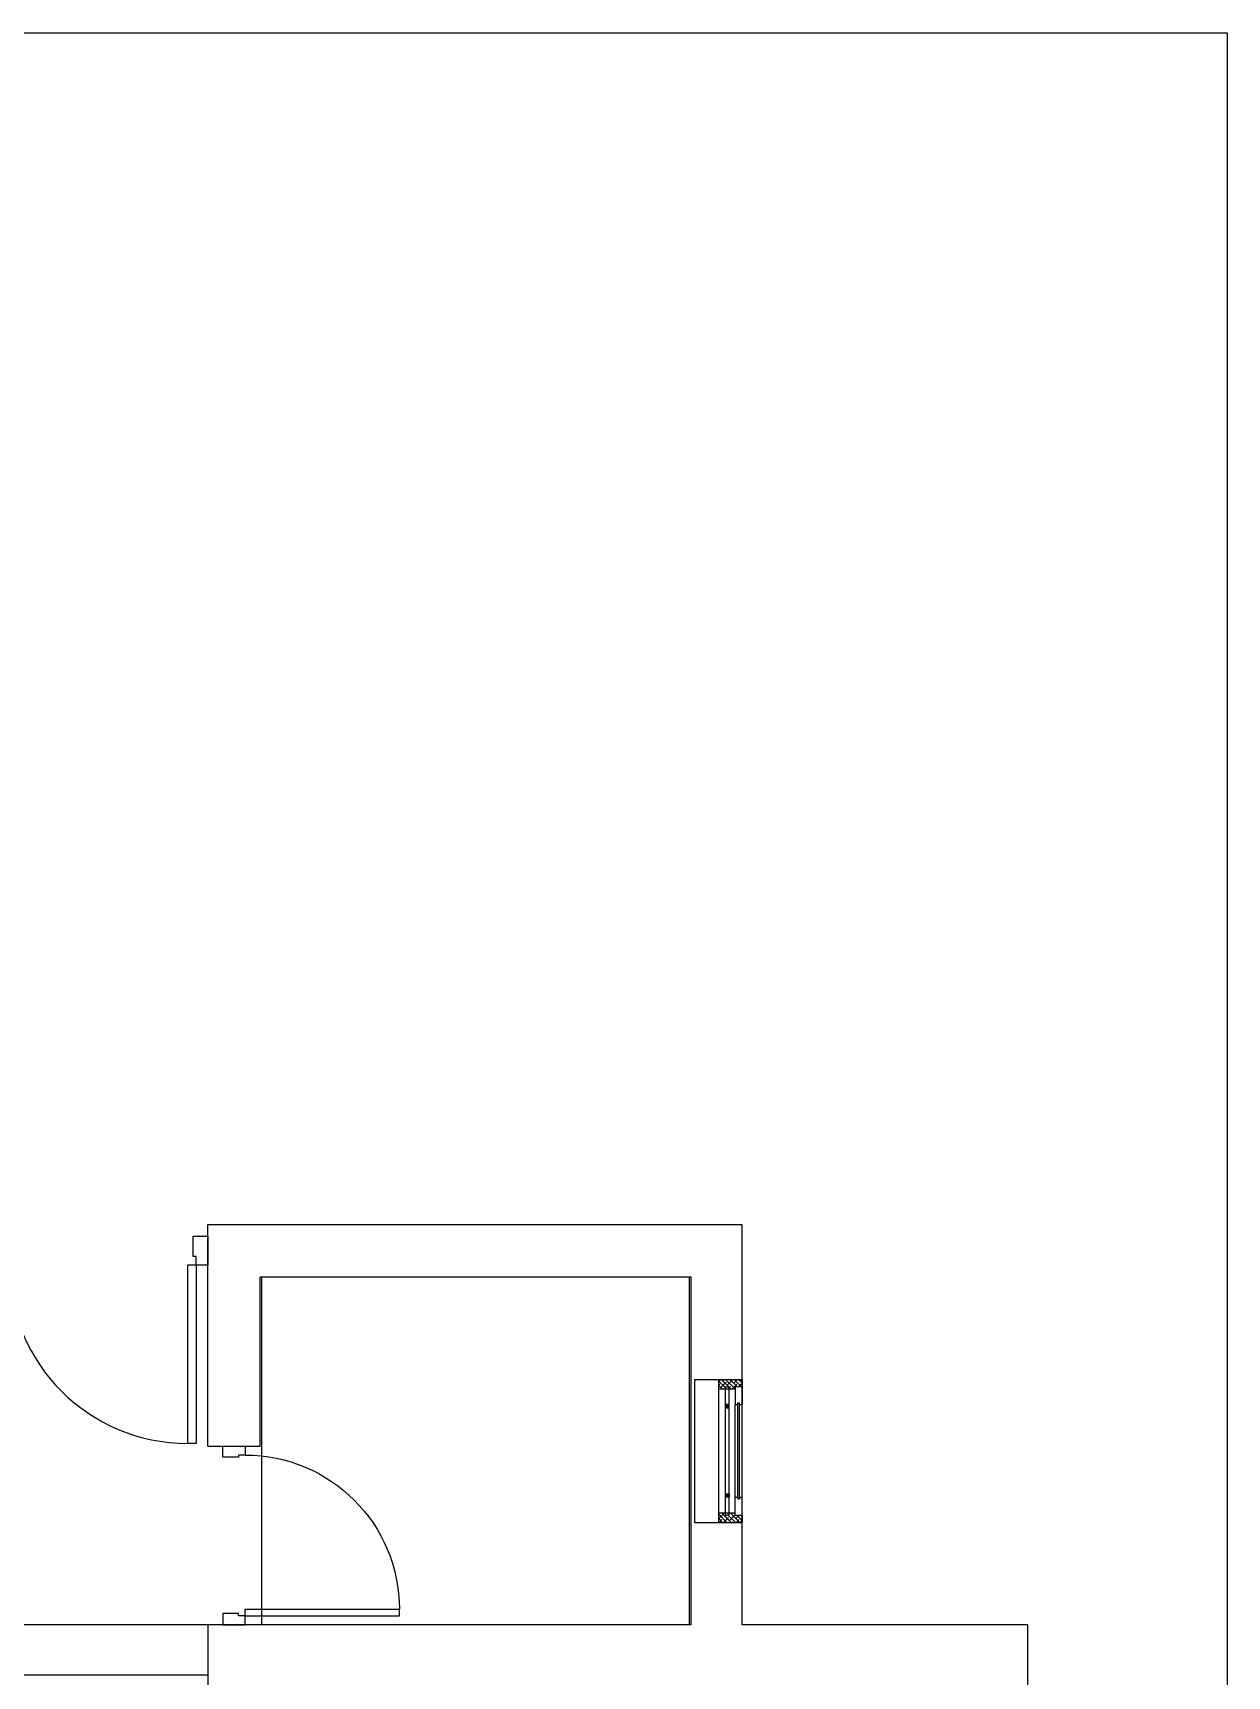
# Model space of a CAD drawing. Extents: x -4409 to 83729, y -39415 to 28842.
# Drawn here: x 1999 to 7009, y 15437 to 22333 of the extents above; entities that cross this region are included whole.
import ezdxf

# ---------------------------------------------------------------- set-up
doc = ezdxf.new("R2010")
doc.units = 0
doc.layers.get('0').update_dxf_attribs({"linetype": 'CONTINUOUS'})
for name, color, linetype in [('1_WALL', 7, 'CONTINUOUS'), ('4_JOINERY', 217, 'CONTINUOUS'), ('DOORS', 171, 'CONTINUOUS'), ('WWW_CADBLOCKSFREE_COM', 7, 'CONTINUOUS')]:
    doc.layers.add(name, color=color, linetype=linetype)

# ---------------------------------------------------------------- blocks, each defined once
blk = doc.blocks.new('EWR4')
at = {"layer": '4_JOINERY', "color": 150}
for p, q in [((5.38, -6.84), (5.38, -9.84)), ((5.38, -8.43), (6.97, -6.84)), ((25.38, -6.84), (5.38, -6.84)), ((6.27, -7.54), (5.58, -6.84)), ((5.76, -9.84), (8.76, -6.84)), ((8.97, -8.43), (7.38, -6.84)), ((7.56, -9.84), (10.56, -6.84)), ((8.38, -10.82), (12.36, -6.84)), ((11.01, -9.99), (14.15, -6.84)), ((13.46, -7.54), (12.76, -6.84)), ((15.38, -7.66), (14.56, -6.84)), ((15.38, -6.84), (15.38, -10.84)), ((15.38, -6.84), (15.38, -62.84)), ((25.38, -6.84), (25.38, -66.84)), ((6.78, -9.84), (5.38, -8.43)), ((8.38, -9.84), (5.38, -9.84)), ((5.38, -9.84), (5.38, -17.34)), ((9.58, -10.84), (7.62, -8.88)), ((8.38, -9.84), (8.38, -10.84)), ((8.38, -10.84), (8.38, -17.34)), ((15.38, -10.84), (8.38, -10.84)), ((11.66, -9.33), (9.42, -7.09)), ((10.15, -10.84), (10.93, -10.06)), ((10.93, -10.4), (10.32, -9.78)), ((10.93, -63.7), (10.93, -9.99)), ((12.43, -9.99), (10.93, -9.99)), ((14.36, -10.23), (12.11, -7.99)), ((12.43, -10.36), (15.38, -7.41)), ((12.43, -63.7), (12.43, -9.99)), ((13.17, -10.84), (13.01, -10.68)), ((13.75, -10.84), (15.38, -9.21)), ((15.38, -9.45), (14.81, -8.88)), ((6.58, -17.34), (5.38, -17.34)), ((5.38, -56.34), (5.38, -17.34)), ((6.58, -17.34), (6.58, -16.74)), ((7.18, -16.74), (6.58, -16.74)), ((6.58, -56.34), (6.58, -17.34)), ((7.18, -17.34), (7.18, -16.74)), ((8.38, -17.34), (7.18, -17.34)), ((7.18, -56.34), (7.18, -17.34)), ((8.38, -56.34), (8.38, -17.34)), ((10.93, -18.84), (10.93, -17.34)), ((10.93, -17.34), (12.43, -17.34)), ((10.93, -17.7), (12.08, -18.84)), ((10.93, -18.14), (11.63, -18.84)), ((10.93, -18.58), (11.19, -18.84)), ((12.43, -18.84), (10.93, -18.84)), ((11.02, -17.34), (12.43, -18.75)), ((11.46, -17.34), (12.43, -18.31)), ((11.9, -17.34), (12.43, -17.87)), ((12.34, -17.34), (12.43, -17.43)), ((12.43, -17.34), (12.43, -18.84)), ((10.93, -55.1), (11.19, -54.84)), ((10.93, -55.55), (11.63, -54.84)), ((10.93, -55.99), (12.08, -54.84)), ((12.43, -54.84), (10.93, -54.84)), ((10.93, -54.84), (10.93, -56.34)), ((11.02, -56.34), (12.43, -54.93)), ((12.43, -56.34), (12.43, -54.84)), ((6.58, -56.34), (5.38, -56.34)), ((5.38, -63.84), (5.38, -56.34)), ((6.58, -56.34), (6.58, -56.94)), ((7.18, -56.94), (6.58, -56.94)), ((8.38, -56.34), (7.18, -56.34)), ((7.18, -56.34), (7.18, -56.94)), ((8.38, -62.84), (8.38, -56.34)), ((10.93, -56.34), (12.43, -56.34)), ((11.46, -56.34), (12.43, -55.37)), ((11.9, -56.34), (12.43, -55.81)), ((12.34, -56.34), (12.43, -56.26)), ((8.38, -63.84), (5.38, -63.84)), ((5.38, -63.84), (5.38, -66.84)), ((5.38, -66.11), (7.65, -63.84)), ((5.38, -64.32), (5.85, -63.84)), ((6.11, -66.84), (5.38, -66.11)), ((25.38, -66.84), (5.38, -66.84)), ((6.44, -66.84), (10.44, -62.84)), ((8.07, -65.21), (6.7, -63.84)), ((7.9, -66.84), (6.72, -65.66)), ((8.24, -66.84), (11.39, -63.7)), ((8.38, -63.84), (8.38, -62.84)), ((15.38, -62.84), (8.38, -62.84)), ((8.38, -63.11), (8.65, -62.84)), ((10.76, -66.11), (8.52, -63.87)), ((9.87, -63.42), (9.29, -62.84)), ((9.7, -66.84), (9.42, -66.56)), ((10.03, -66.84), (14.03, -62.84)), ((12.43, -63.7), (10.93, -63.7)), ((13.29, -66.84), (11.21, -64.76)), ((11.83, -66.84), (15.38, -63.3)), ((12.56, -64.32), (11.94, -63.7)), ((15.25, -65.21), (13.01, -62.97)), ((13.63, -66.84), (15.38, -65.09)), ((15.09, -66.84), (13.91, -65.66)), ((15.38, -62.84), (15.38, -66.84))]:
    blk.add_line(p, q, dxfattribs=at)
blk = doc.blocks.new('RYTREYR')
at = {"layer": 'DOORS'}
for p, q in [((6351.54, 1005.98), (6351.54, 1082.23)), ((6351.54, 1082.23), (6355.29, 1082.23)), ((6355.29, 1005.98), (6355.29, 1082.23)), ((6351.54, 1005.98), (6355.29, 1005.98))]:
    blk.add_line(p, q, dxfattribs=at)
at = {"layer": 'DOORS', "linetype": 'CONTINUOUS'}
for p, q in [((6346.54, 993.48), (6346.54, 1005.98)), ((6346.54, 1005.98), (6351.54, 1005.98)), ((6351.54, 1005.98), (6351.54, 1002.23)), ((6351.54, 1002.23), (6352.79, 1002.23)), ((6352.79, 1002.23), (6352.79, 993.48)), ((6430.29, 1002.23), (6430.29, 993.48)), ((6431.54, 1002.23), (6430.29, 1002.23)), ((6436.54, 1005.98), (6431.54, 1005.98)), ((6431.54, 1005.98), (6431.54, 1002.23)), ((6436.54, 993.48), (6436.54, 1005.98)), ((6352.79, 993.48), (6346.54, 993.48)), ((6430.29, 993.48), (6436.54, 993.48))]:
    blk.add_line(p, q, dxfattribs=at)
at = {"layer": 'DOORS'}
blk.add_arc((6355.29, 1005.98), 76.25, 0.00387, 89.99831, dxfattribs=at)
blk = doc.blocks.new('TRH')
at = {"layer": 'DOORS'}
for p, q in [((39041.2, 2496.14), (39041.2, 2565.13)), ((39041.2, 2565.13), (39044.2, 2565.13)), ((39044.2, 2496.14), (39044.2, 2565.13)), ((39041.2, 2496.14), (39044.2, 2496.14))]:
    blk.add_line(p, q, dxfattribs=at)
at = {"layer": 'DOORS', "linetype": 'CONTINUOUS'}
for p, q in [((39037.19, 2486.13), (39037.19, 2496.14)), ((39037.19, 2496.14), (39041.2, 2496.14)), ((39041.2, 2496.14), (39041.2, 2493.14)), ((39117.19, 2496.14), (39113.19, 2496.14)), ((39113.19, 2496.14), (39113.19, 2493.14)), ((39117.19, 2486.13), (39117.19, 2496.14)), ((39042.2, 2486.13), (39037.19, 2486.13)), ((39041.2, 2493.14), (39042.2, 2493.14)), ((39042.2, 2493.14), (39042.2, 2486.13)), ((39112.19, 2493.14), (39112.19, 2486.13)), ((39113.19, 2493.14), (39112.19, 2493.14)), ((39112.19, 2486.13), (39117.19, 2486.13))]:
    blk.add_line(p, q, dxfattribs=at)
at = {"layer": 'DOORS'}
blk.add_arc((39044.2, 2496.14), 68.99, 360, 90, dxfattribs=at)

msp = doc.modelspace()

# ---------------------------------------------------------------- linework, layer by layer
at = {"layer": 'WWW_CADBLOCKSFREE_COM', "color": 7}
for p, q in [((2732.562, 17332.788), (4972.562, 17332.788)), ((4972.562, 17332.788), (4972.562, 15652.788)), ((2732.562, 16402.763), (2732.562, 17112.788)), ((2952.562, 16402.763), (2952.562, 17112.788)), ((2952.562, 17112.788), (4752.562, 17112.788)), ((4752.562, 17112.788), (4752.562, 15652.788)), ((4752.562, 15652.788), (2732.562, 15652.788)), ((2732.562, 15652.788), (2732.562, 12362.788)), ((6172.562, 15652.788), (4972.562, 15652.788)), ((6172.562, 12142.788), (6172.562, 15652.788))]:
    msp.add_line(p, q, dxfattribs=at)
at = {"layer": 'WWW_CADBLOCKSFREE_COM', "color": 8}
for points in [[(-4408.808, 22332.931), (7008.839, 22332.931), (7008.839, 6113.264), (-4408.808, 6113.264)], [(-4408.808, 22332.931), (7008.839, 22332.931), (7008.839, 6113.264), (-4408.808, 6113.264)], [(2959.191, 17112.788), (4759.191, 17112.788), (4759.191, 15652.788), (2959.191, 15652.788)]]:
    msp.add_lwpolyline(points, close=True, dxfattribs=at)
at = {"layer": 'WWW_CADBLOCKSFREE_COM', "color": 7}
for points in [[(2732.562, 17112.725), (2732.562, 17332.788)], [(2732.499, 16402.763), (2952.562, 16402.763)], [(2732.562, 15652.788), (-1860.871, 15652.788)], [(2732.562, 15442.055), (-1860.871, 15442.055)]]:
    msp.add_lwpolyline(points, dxfattribs=at)

# ---------------------------------------------------------------- block references
at = {"color": 5, "xscale": -9.374687640517491, "yscale": 9.374687640517491, "zscale": 9.374687640517491, "rotation": 270}
msp.add_blockref('TRH', (-20511.097, -350308.707), dxfattribs=at)
at = {"layer": '1_WALL', "xscale": -10, "yscale": 10, "zscale": 10}
msp.add_blockref('EWR4', (5028.368, 16751.208), dxfattribs=at)
at = {"layer": '4_JOINERY', "xscale": 9.8, "yscale": 9.8, "zscale": 9.8, "rotation": 180}
msp.add_blockref('RYTREYR', (64928.649, 27020.126), dxfattribs=at)

doc.saveas('drawing.dxf')
